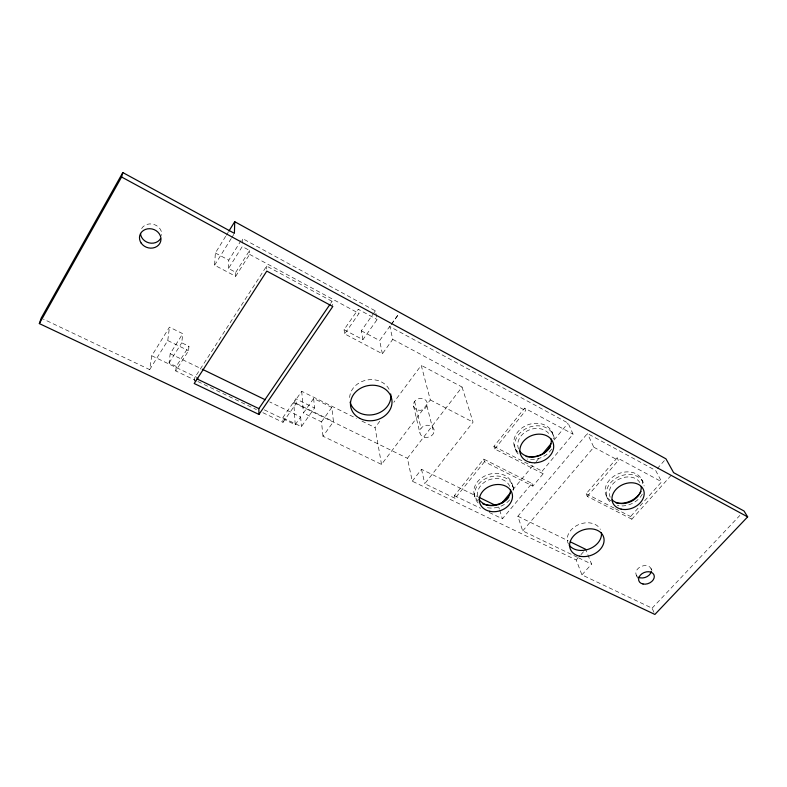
<?xml version="1.0" encoding="UTF-8"?>
<svg xmlns="http://www.w3.org/2000/svg" width="787" height="787" viewBox="0 0 787 787"><rect width="100%" height="100%" fill="white"/><g stroke="black" fill="none" stroke-linecap="round" stroke-linejoin="round"><path stroke-width="0.59" stroke-dasharray="3.94 2.95" d="M225.682 236.297L215.353 252.991L214.605 265.209L235.687 276.335L235.775 272.322L228.496 268.465L242.288 246.528L242.307 244.226M242.327 243.075L242.376 238.471L375.34 310.865L377.15 319.532L362.915 339.659L344.047 329.664L358.233 309.291L377.15 319.532M228.496 268.465L228.791 260.163L242.376 238.471M194.389 381.233L194.664 377.799L266.636 266.075L332.065 301.323L332.645 305.474M196.74 380.997L175.737 370.933L188.546 350.727L188.949 346.329L181.767 342.798L182.722 333.688L169.471 327.136L151.753 355.754L149.687 369.615L43.423 319.148M175.737 370.933L176.229 366.447L188.949 346.329M176.229 366.447L169.067 363.004L170.199 353.688L182.722 333.688M149.687 369.615L167.759 340.555L169.471 327.136M226.331 235.254L228.269 232.126M214.605 265.209L231.221 238.5M231.86 237.467L233.769 234.388M169.067 363.004L181.767 342.798M235.775 272.322L249.597 250.482L242.288 246.528M235.687 276.335L249.607 254.378L249.597 250.482M330.678 303.349L332.065 301.323M282.779 417.69L295.892 398.861L314.554 408.02L301.382 426.643L282.779 417.69L283.005 422.334L261.992 412.26M264.314 409.84L295.214 424.695L293.777 402.688L301.726 391.287L356.452 418.399M283.005 422.334L296.197 403.416L295.892 398.861M484.526 461.713L455.093 498.319L454.394 495.623L483.71 459.096L484.526 461.713L532.878 486.1L543.178 473.774L542.164 471.157L573.044 434.149L568.106 423.072L389.85 326.605L392.762 339.364L382.374 353.786L344.696 333.895L358.98 313.413L358.233 309.291M295.214 424.695L300.673 416.933L269.705 401.931M322.975 436.234L321.509 421.852L303.418 413.037L313.649 398.488L331.789 407.469L333.481 421.655L322.975 436.234L381.518 464.409L430.312 399.953L421.242 365.335L393.825 402.314M362.915 339.659L361.312 330.796L373.235 313.856M373.933 312.862L375.34 310.865M321.509 421.852L331.789 407.469M382.374 353.786L379.639 340.564L390.745 325.021M391.444 324.047L398.389 314.338M391.277 324.608L398.419 314.633M381.518 464.409L375.065 427.616L380.829 419.835M653.958 612.355L652.089 608.184L581.937 574.874L576.222 559.98L412.26 481.201L407.42 458.28L462.058 387.047L421.242 365.335M412.26 481.201L421.517 469.298L477.739 496.705M455.093 498.319L424.783 483.71L473.066 422.147L462.058 387.047M543.178 473.774L494.767 448.983L493.911 446.386L524.614 408.128L573.044 434.149M494.767 448.983L525.598 410.637L524.614 408.128M512.721 489.957L535.347 462.638M536.124 461.703L540.03 456.991M554.068 440.031L568.106 423.072M489.307 512.485L502.401 518.81L531.904 483.444L483.71 459.096M577.383 557.255L522.725 530.92L517.856 516.262L587.417 433.529L655.65 470.449L661.68 481.782L630.594 516.528L631.853 519.194L672.777 473.548M522.725 530.92L593.801 447.213L587.417 433.529M631.853 519.194L587.279 496.371L586.148 493.724L617.146 457.847L661.68 481.782M587.279 496.371L618.405 460.415L617.146 457.847M576.222 559.98L577.796 558.199M580.954 554.648L584.889 550.211M657.234 468.668L664.356 460.631M581.937 574.874L591.588 564.112L585.676 549.316M652.089 608.184L739.829 515.465M197.852 381.528L256.464 409.614M151.753 355.754L199.2 378.557M454.394 495.623L480.582 508.264M578.475 557.786L591.588 564.112M170.199 353.688L201.157 368.69M517.856 516.262L568.175 540.787M167.759 340.555L188.546 350.727M296.197 403.416L333.481 421.655M293.777 402.688L407.42 458.28M361.922 421.104L375.065 427.616M493.911 446.386L542.164 471.157M586.148 493.724L614.332 508.186M615.414 508.736L630.594 516.528M430.312 399.953L473.066 422.147M215.353 252.991L228.791 260.163M361.312 330.796L379.639 340.564M392.762 339.364L525.598 410.637M593.801 447.213L618.405 460.415M249.607 254.378L358.98 313.413M641.749 479.598L643.068 482.195M651.006 568.519L651.961 570.565M606.315 495.849L607.515 498.486M636.28 575.1L637.657 578.189M551.864 431.66L552.927 434.198M531.904 483.444L532.878 486.1M515.347 448.816L516.282 451.404M512.396 485.077L513.291 487.733M498.683 506.917L499.361 509.081M499.696 510.163L502.401 518.81M474.059 493.97L474.836 496.666M426.918 405.876L433.804 432.86M414.592 401.4L421.025 428.325M413.519 405.944L419.894 432.978M421.517 469.298L424.783 483.71M344.047 329.664L344.696 333.895M313.649 398.488L314.554 408.02M301.726 391.287L303.418 413.037M300.673 416.933L301.382 426.643M266.636 266.075L266.734 269.085M637.214 576.34A8.077 5.863 -21.5 0 1 641.031 566.522A8.077 5.863 -21.5 0 1 651.429 569.995M141.621 228.584A10.762 9.542 17.9 0 1 154.262 224.541A10.762 9.542 17.9 0 1 161.689 235.47M349.635 397.563A20.708 17.599 -9.8 0 1 367.923 379.865A20.708 17.599 -9.8 0 1 390.145 391.729M642.32 494.108A19.557 14.953 -23.2 0 1 617.333 505.529M609.827 501.663A19.557 14.953 -23.2 0 1 618.769 476.735A19.557 14.953 -23.2 0 1 644.1 485.982M610.24 497.236A16.547 12.651 -23.2 0 1 619.763 478.85A16.547 12.651 -23.2 0 1 640.323 483.454M611.046 500.906A19.498 14.923 -23.2 0 1 617.52 474.128A19.498 14.923 -23.2 0 1 642.704 486.405M568.46 543.974A17.58 13.261 -20.2 0 1 578.189 524.821A17.58 13.261 -20.2 0 1 600.402 529.444M517.974 452.24A20.206 16.311 -20.4 0 1 527.772 424.842A20.206 16.311 -20.4 0 1 553.261 438.969M478.171 501.004A19.705 15.622 -16.9 0 1 487.792 474.718A19.705 15.622 -16.9 0 1 512.455 489.199M518.574 449.003A17.157 13.822 -20.4 0 1 528.087 430.44A17.157 13.822 -20.4 0 1 549.483 434.483M477.798 495.977A16.724 13.241 -16.9 0 1 490.852 479.244A16.724 13.241 -16.9 0 1 510.074 487.301M518.151 454.05A20.285 16.34 -20.4 0 1 529.376 427.154A20.285 16.34 -20.4 0 1 554.323 441.527M551.657 449.052A20.285 16.34 -20.4 0 1 527.054 459.028M478.191 502.972A19.773 15.642 -16.9 0 1 488.609 477.365A19.773 15.642 -16.9 0 1 513.468 490.832M509.642 499.873A19.773 15.642 -16.9 0 1 484.762 507.015M418.035 410.125A7.014 5.912 -13.8 0 0 427.203 402.787A7.014 5.912 -13.8 0 0 415.831 400.13A7.014 5.912 -13.8 0 0 418.035 410.125M424.567 437.238A7.29 6.04 -13.8 0 0 434.099 429.692A7.29 6.04 -13.8 0 0 422.314 427.016A7.29 6.04 -13.8 0 0 424.567 437.238"/><path stroke-width="1.18" d="M234.723 221.698L234.408 233.355L122.802 172.56L41.209 318.096L39.35 323.585L654.892 614.44L747.65 516.872L744.04 511.009L673.593 472.633L665.95 458.841L234.723 221.698L228.909 231.083M39.35 323.585L121.601 177.006L122.802 172.56M258.943 414.444L332.793 306.507L266.793 271.092L194.202 383.515L258.943 414.444L258.854 408.61L329.989 304.362M501.801 503.149L510.389 492.79M542.361 454.158L550.949 443.799M196.878 378.862L258.854 408.61M202.259 369.231L265.288 399.786M478.84 497.246L495.377 505.303M570.359 541.859L585.676 549.316M121.601 177.006L747.65 516.872M651.311 571.588A8.077 5.863 -21.5 0 1 638.582 577.274M160.587 238.589A10.762 9.542 17.9 0 1 148.891 242.839A10.762 9.542 17.9 0 1 140.489 233.405M390.677 393.962A20.708 17.599 -9.8 0 1 373.914 414.533A20.708 17.599 -9.8 0 1 350.117 402.147M641.198 486.651A16.547 12.651 -23.2 0 1 630.712 501.663A16.547 12.651 -23.2 0 1 612.197 499.932M641.012 491.491A19.498 14.923 -23.2 0 1 616.103 502.883M601.416 532.76A17.58 13.261 -20.2 0 1 589.148 548.992A17.58 13.261 -20.2 0 1 569.07 544.968M550.605 446.485A20.206 16.311 -20.4 0 1 531.038 456.932M530.035 456.922A20.206 16.311 -20.4 0 1 526.09 456.43M508.756 497.187A19.705 15.622 -16.9 0 1 482.874 503.906M551.205 438.969A17.157 13.822 -20.4 0 1 539.607 455.575A17.157 13.822 -20.4 0 1 519.715 451.118M510.478 489.573A16.724 13.241 -16.9 0 1 497.945 504.742A16.724 13.241 -16.9 0 1 479.027 499.204M141.178 243.094A10.861 9.611 17.5 0 0 159.781 243.478A10.861 9.611 17.5 0 0 149.717 228.692A10.861 9.611 17.5 0 0 141.178 243.094M643.028 584.013A8.126 5.883 -21.5 0 0 654.292 576.143A8.126 5.883 -21.5 0 0 642.025 573.684A8.126 5.883 -21.5 0 0 643.028 584.013M359.777 418.369A20.875 17.688 -9.9 0 0 391.995 403.082A20.875 17.688 -9.9 0 0 361.961 387.558A20.875 17.688 -9.9 0 0 359.777 418.369M621.12 509.12A16.675 12.69 -23.1 0 0 644.15 492.514A16.675 12.69 -23.1 0 0 618.936 486.809A16.675 12.69 -23.1 0 0 621.12 509.12M579.724 556.212A17.707 13.31 -20.1 0 0 604.013 538.829A17.707 13.31 -20.1 0 0 576.802 533.094A17.707 13.31 -20.1 0 0 579.724 556.212M530.172 462.343A17.294 13.881 -20.3 0 0 553.576 444.704A17.294 13.881 -20.3 0 0 526.592 438.379A17.294 13.881 -20.3 0 0 530.172 462.343M489.76 511.304A16.852 13.29 -16.8 0 0 512.337 494.403A16.852 13.29 -16.8 0 0 485.668 488.599A16.852 13.29 -16.8 0 0 489.76 511.304"/></g></svg>
